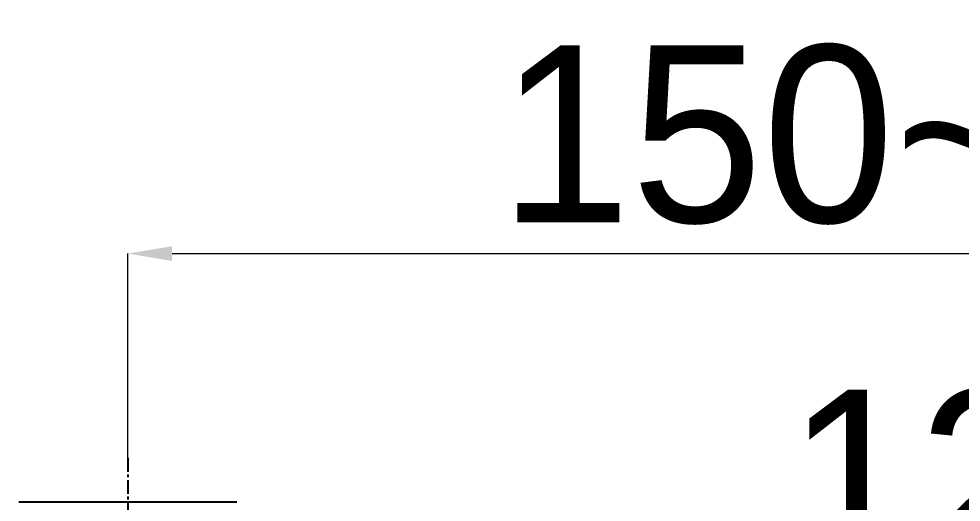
# Model space of a CAD drawing. Header units: millimetres. Extents: x 1091 to 2122, y 843 to 1569.
# Drawn here: x 1648.2 to 1733.4, y 1246.5 to 1290.1 of the extents above; entities that cross this region are included whole.
import ezdxf

# ---------------------------------------------------------------- set-up
doc = ezdxf.new("R2010")
doc.units = ezdxf.units.MM
doc.linetypes.add('CENTER', pattern=[2, 1.25, -0.25, 0.25, -0.25])
doc.layers.add('\\M+5B1EA\\M+5D7A2', color=1, linetype='Continuous')
doc.styles.add('Daelim Dimension', font='\x7f\x7f\x7f\x7f.TTF')
doc.dimstyles.new('DEFAULT', dxfattribs={"dimscale": 2, "dimtxt": 2, "dimasz": 2, "dimexe": 0, "dimexo": 2, "dimgap": 1, "dimtad": 1, "dimdec": 1, "dimzin": 9, "dimdsep": 46, "dimtxsty": 'Daelim Dimension', "dimcen": 0.5, "dimclrd": 252, "dimclre": 252, "dimclrt": 3, "dimadec": 1, "dimazin": 0, "dimtfac": 1, "dimtdec": 1, "dimtix": 1, "dimtmove": 0, "dimatfit": 3, "dimfxl": 0, "dimtolj": 1, "dimtzin": 1, "dimlwd": 9, "dimlwe": 9, "dimarcsym": 0})

# ---------------------------------------------------------------- blocks, each defined once
blk = doc.blocks.new('*D8')
at = {"layer": '\\M+5B1EA\\M+5D7A2', "color": 5, "lineweight": 9}
for p, q in [((1658.082, 1250.475), (1658.082, 1268.932)), ((1662.082, 1268.932), (1805.168, 1268.932)), ((1809.168, 1250.785), (1809.168, 1268.932))]:
    blk.add_line(p, q, dxfattribs=at)
at = {"layer": '\\M+5B1EA\\M+5D7A2', "color": 5}
for points in [[(1662.082, 1269.599), (1662.082, 1268.266), (1658.082, 1268.932)], [(1805.168, 1269.599), (1805.168, 1268.266), (1809.168, 1268.932)]]:
    blk.add_solid(points, dxfattribs=at)
at = {"layer": 'Defpoints', "color": 0}
for p in [(1809.168, 1268.932), (1658.082, 1246.475), (1809.168, 1246.785)]:
    blk.add_point(p, dxfattribs=at)
at = {"layer": '\\M+5B1EA\\M+5D7A2', "color": 7, "insert": (1733.625, 1279.642), "char_height": 16, "attachment_point": 5, "style": 'Daelim Dimension'}
blk.add_mtext('\\A1;150~200', dxfattribs=at)
blk = doc.blocks.new('*D9')
at = {"layer": '\\M+5B1EA\\M+5D7A2', "color": 5, "lineweight": 9}
for p, q in [((1675.487, 1192.375), (1675.487, 1237.84)), ((1679.487, 1237.84), (1791.485, 1237.84)), ((1795.485, 1192.685), (1795.485, 1237.84))]:
    blk.add_line(p, q, dxfattribs=at)
at = {"layer": '\\M+5B1EA\\M+5D7A2', "color": 5}
for points in [[(1679.487, 1238.507), (1679.487, 1237.174), (1675.487, 1237.84)], [(1791.485, 1238.507), (1791.485, 1237.174), (1795.485, 1237.84)]]:
    blk.add_solid(points, dxfattribs=at)
at = {"layer": 'Defpoints', "color": 0}
for p in [(1795.485, 1237.84), (1795.485, 1188.685), (1675.487, 1188.375)]:
    blk.add_point(p, dxfattribs=at)
at = {"layer": '\\M+5B1EA\\M+5D7A2', "color": 7, "insert": (1735.486, 1248.516), "char_height": 16, "attachment_point": 5, "style": 'Daelim Dimension'}
blk.add_mtext('\\A1;120', dxfattribs=at)

msp = doc.modelspace()

# ---------------------------------------------------------------- linework, layer by layer
at = {"color": 1, "linetype": 'CENTER'}
msp.add_line((1658.082, 1250.475), (1658.082, 1189.475), dxfattribs=at)
at = {"color": 7, "linetype": 'Continuous'}
msp.add_line((1667.932, 1246.475), (1648.232, 1246.475), dxfattribs=at)

# ---------------------------------------------------------------- dimensions: what is measured, and where the dimension line sits
at = {"layer": '\\M+5B1EA\\M+5D7A2', "color": 5}
dim = msp.add_linear_dim(base=(1809.168, 1268.932), p1=(1658.082, 1246.475), p2=(1809.168, 1246.785), text='150~200', dimstyle='DEFAULT', override={"dimtxt": 8, "dimclrd": 5, "dimclre": 5, "dimclrt": 7}, dxfattribs=at)
dim.commit()
dim.dimension.update_dxf_attribs({"geometry": '*D8', "text_midpoint": (1733.625, 1279.642)})
dim = msp.add_linear_dim(base=(1795.485, 1237.84), p1=(1675.487, 1188.375), p2=(1795.485, 1188.685), dimstyle='DEFAULT', override={"dimtxt": 8, "dimclrd": 5, "dimclre": 5, "dimclrt": 7}, dxfattribs=at)
dim.commit()
dim.dimension.update_dxf_attribs({"geometry": '*D9', "text_midpoint": (1735.486, 1248.516)})

doc.saveas('drawing.dxf')
